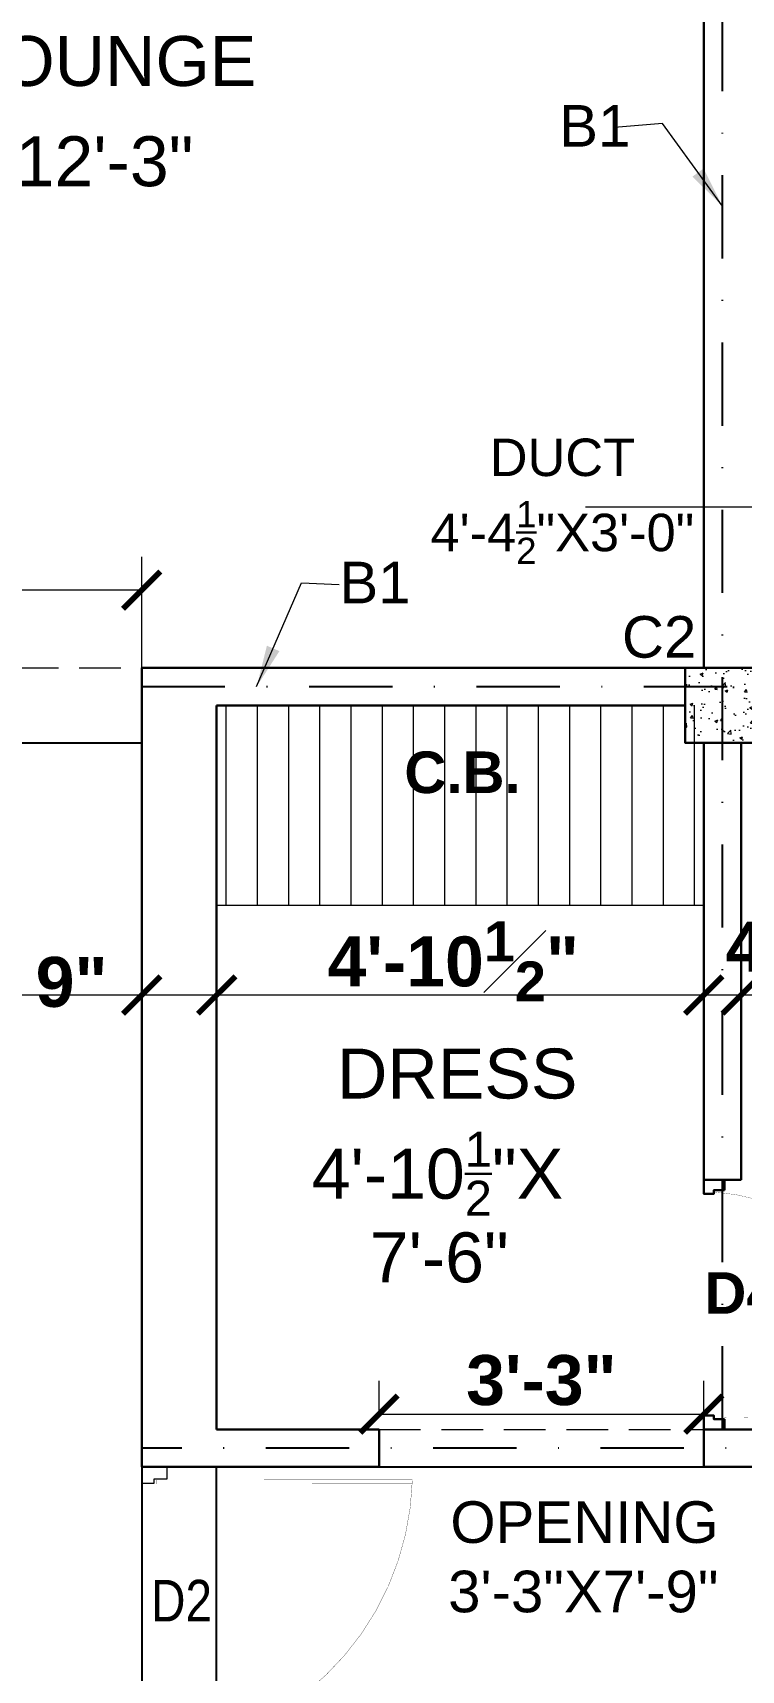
# Model space of a CAD drawing. Header units: feet. Extents: x 12125 to 16886, y -11859 to -10215.
# Drawn here: x 13965.2 to 14050.3, y -11388.4 to -11191.6 of the extents above; entities that cross this region are included whole.
import ezdxf

# ---------------------------------------------------------------- set-up
doc = ezdxf.new("R2010")
doc.units = ezdxf.units.FT
doc.header["$MEASUREMENT"] = 0
doc.header["$PDMODE"] = 2
doc.linetypes.add('DASHDOT', pattern=[1, 0.5, -0.25, 0, -0.25])
doc.linetypes.add('DASHED', pattern=[0.75, 0.5, -0.25])
doc.layers.get('0').update_dxf_attribs({"lineweight": 30})
for name, color, linetype, lineweight in [('BEAM', 3, 'Continuous', 15), ('DIM 01', 7, 'Continuous', 9), ('DOOR', 32, 'Continuous', 13), ('DOTTED', 15, 'DASHED', 18), ('HATCH', 9, 'Continuous', 20), ('JOINERY TEXT', 193, 'Continuous', 0), ('TEXT', 7, 'Continuous', 30), ('WALL', 10, 'Continuous', 30)]:
    doc.layers.add(name, color=color, linetype=linetype, lineweight=lineweight)
doc.layers.add('BLK_1_FLR_1_REGULAR_ROOM_3', color=1, linetype='Continuous', plot=False)
doc.layers.add('BLK_1_FLR_1_REGULAR_ROOM_4', color=1, linetype='Continuous', plot=False)
doc.styles.add('AR. TEXT 01', font='arialbd.ttf')
doc.styles.add('p.h tex', font='techb___.ttf')
doc.styles.get("Standard").update_dxf_attribs({"font": 'ARIALN.TTF'})
doc.styles.add('TEX02', font='GARA.TTF')
doc.dimstyles.new('DIM 50', dxfattribs={"dimtxt": 6, "dimasz": 3, "dimexe": 6, "dimexo": 4, "dimgap": 0.3125, "dimtad": 1, "dimzin": 3, "dimdsep": 46, "dimlunit": 4, "dimtxsty": 'AR. TEXT 01', "dimblk": 'DOT', "dimcen": 0.09, "dimclrd": 256, "dimclre": 256, "dimclrt": 256, "dimazin": 0, "dimtfac": 0.8, "dimtofl": 0, "dimtmove": 1, "dimatfit": 3, "dimfxl": 6, "dimfxlon": 1, "dimfrac": 1, "dimtolj": 1, "dimtzin": 0, "dimlwd": -1, "dimlwe": -1, "dimarcsym": 1})

# ---------------------------------------------------------------- blocks, each defined once
blk = doc.blocks.new('D4')
for points in [[(-99.99999999417923, 1150.954666669233), (-48.39999999734573, 1150.954666669233), (-48.39999999734573, 1133.333333337214), (0, 1133.333333337214), (0, 1200), (-99.99999999417923, 1200), (-99.99999999417923, 1150.954666669233)], [(-99.99999999417923, 49.04533333076688), (-48.39999999734573, 49.04533333076688), (-48.39999999734573, 66.66666666278616), (0, 66.66666666278616), (0, 0), (-99.99999999417923, 0), (-99.99999999417923, 49.04533333076688)]]:
    blk.add_lwpolyline(points)
at = {"const_width": 1.11851519999287}
blk.add_lwpolyline([(-48.39999999734573, 1142.144000003223, 0.38341128429114), (-1083.385599992936, 51.76962119228118, 0.4142135623731)], format="xyb", dxfattribs=at)
blk.add_lwpolyline([(-1083.385599992936, 51.76962119228118), (-58.07999999960884, 51.76962119228118), (-58.07999999960884, 67.47881549099111), (-1083.385599992936, 67.47881549099111)], dxfattribs=at)
blk = doc.blocks.new('_ArchTick')
at = {"color": 0, "linetype": 'ByBlock', "const_width": 0.15}
blk.add_lwpolyline([(-0.5, -0.5), (0.5, 0.5)], dxfattribs=at)
blk = doc.blocks.new('*D150')
at = {"layer": 'Defpoints', "color": 0, "transparency": 16777216}
for p in [(14050.27765535154, -11307.25307233142), (14050.27765535154, -11307.25307233145), (14119.27765535156, -11309.54713184464)]:
    blk.add_point(p, dxfattribs=at)
at = {"layer": 'DIM 01', "transparency": 16777216}
for p, q in [((14050.27765535154, -11303.25307233142), (14050.27765535154, -11303.25307233145)), ((14119.27765535156, -11305.54713184464), (14119.27765535156, -11303.25307233145)), ((14119.27765535156, -11307.25307233145), (14050.27765535154, -11307.25307233145))]:
    blk.add_line(p, q, dxfattribs=at)
at = {"layer": 'DIM 01', "transparency": 16777216, "xscale": 4.5, "yscale": 4.5, "zscale": 4.5, "rotation": 180}
blk.add_blockref('_ArchTick', (14050.27765535154, -11307.25307233145), dxfattribs=at)
at = {"layer": 'DIM 01', "transparency": 16777216, "xscale": 4.5, "yscale": 4.5, "zscale": 4.5}
blk.add_blockref('_ArchTick', (14119.27765535156, -11307.25307233145), dxfattribs=at)
at = {"layer": 'DIM 01', "transparency": 16777216, "insert": (14084.77765535155, -11303.18707233145), "char_height": 6, "attachment_point": 5, "style": 'AR. TEXT 01'}
blk.add_mtext('\\A1;5\'-9"', dxfattribs=at)
blk = doc.blocks.new('*D151')
at = {"layer": 'Defpoints', "color": 0, "transparency": 16777216}
for p in [(14045.77765535154, -11307.25307233145), (14050.27765535154, -11307.25307233142), (14045.77765535154, -11313.4489515853)]:
    blk.add_point(p, dxfattribs=at)
at = {"layer": 'DIM 01', "transparency": 16777216}
for p, q in [((14045.77765535154, -11309.4489515853), (14045.77765535154, -11303.25307233145)), ((14050.27765535154, -11303.25307233142), (14050.27765535154, -11303.25307233145)), ((14050.27765535154, -11307.25307233145), (14045.77765535154, -11307.25307233145))]:
    blk.add_line(p, q, dxfattribs=at)
at = {"layer": 'DIM 01', "transparency": 16777216, "xscale": 4.5, "yscale": 4.5, "zscale": 4.5, "rotation": 180}
blk.add_blockref('_ArchTick', (14045.77765535154, -11307.25307233145), dxfattribs=at)
at = {"layer": 'DIM 01', "transparency": 16777216, "xscale": 4.5, "yscale": 4.5, "zscale": 4.5}
blk.add_blockref('_ArchTick', (14050.27765535154, -11307.25307233145), dxfattribs=at)
at = {"layer": 'DIM 01', "transparency": 16777216, "insert": (14056.46026448531, -11301.43867233145), "char_height": 6, "attachment_point": 5, "style": 'AR. TEXT 01'}
blk.add_mtext('\\A1;4{\\H0.800000x;\\S1#2;}"', dxfattribs=at)
blk = doc.blocks.new('*D152')
at = {"layer": 'Defpoints', "color": 0, "transparency": 16777216}
for p in [(13987.27765535154, -11307.25307233145), (13987.27765535154, -11311.14639555543), (14045.77765535154, -11313.4489515853)]:
    blk.add_point(p, dxfattribs=at)
at = {"layer": 'DIM 01', "transparency": 16777216}
for p, q in [((13987.27765535154, -11307.14639555543), (13987.27765535154, -11303.25307233145)), ((14045.77765535154, -11309.4489515853), (14045.77765535154, -11303.25307233145)), ((14045.77765535154, -11307.25307233145), (13987.27765535154, -11307.25307233145))]:
    blk.add_line(p, q, dxfattribs=at)
at = {"layer": 'DIM 01', "transparency": 16777216, "xscale": 4.5, "yscale": 4.5, "zscale": 4.5, "rotation": 180}
blk.add_blockref('_ArchTick', (13987.27765535154, -11307.25307233145), dxfattribs=at)
at = {"layer": 'DIM 01', "transparency": 16777216, "xscale": 4.5, "yscale": 4.5, "zscale": 4.5}
blk.add_blockref('_ArchTick', (14045.77765535154, -11307.25307233145), dxfattribs=at)
at = {"layer": 'DIM 01', "transparency": 16777216, "insert": (14015.69405916351, -11303.21675744915), "char_height": 6, "attachment_point": 5, "style": 'AR. TEXT 01'}
blk.add_mtext('\\A1;4\'-10{\\H0.800000x;\\S1#2;}"', dxfattribs=at)
blk = doc.blocks.new('*D153')
at = {"layer": 'Defpoints', "color": 0, "transparency": 16777216}
for p in [(13978.27765535154, -11307.25307233145), (13987.27765535154, -11311.14639555543), (13978.27765535154, -11312.48171908568)]:
    blk.add_point(p, dxfattribs=at)
at = {"layer": 'DIM 01', "transparency": 16777216}
for p, q in [((13978.27765535154, -11308.48171908568), (13978.27765535154, -11303.25307233145)), ((13987.27765535154, -11307.14639555543), (13987.27765535154, -11303.25307233145)), ((13987.27765535154, -11307.25307233145), (13978.27765535154, -11307.25307233145))]:
    blk.add_line(p, q, dxfattribs=at)
at = {"layer": 'DIM 01', "transparency": 16777216, "xscale": 4.5, "yscale": 4.5, "zscale": 4.5, "rotation": 180}
blk.add_blockref('_ArchTick', (13978.27765535154, -11307.25307233145), dxfattribs=at)
at = {"layer": 'DIM 01', "transparency": 16777216, "xscale": 4.5, "yscale": 4.5, "zscale": 4.5}
blk.add_blockref('_ArchTick', (13987.27765535154, -11307.25307233145), dxfattribs=at)
at = {"layer": 'DIM 01', "transparency": 16777216, "insert": (13969.8602320128, -11305.71901108198), "char_height": 6, "attachment_point": 5, "style": 'AR. TEXT 01'}
blk.add_mtext('\\A1;9"', dxfattribs=at)
blk = doc.blocks.new('*D154')
at = {"layer": 'Defpoints', "color": 0, "transparency": 16777216}
for p in [(13777.27765535156, -11307.25307233145), (13777.27765535156, -11310.35813806918), (13978.27765535154, -11312.48171908568)]:
    blk.add_point(p, dxfattribs=at)
at = {"layer": 'DIM 01', "transparency": 16777216}
for p, q in [((13777.27765535156, -11306.35813806918), (13777.27765535156, -11303.25307233145)), ((13978.27765535154, -11308.48171908568), (13978.27765535154, -11303.25307233145)), ((13978.27765535154, -11307.25307233145), (13777.27765535156, -11307.25307233145))]:
    blk.add_line(p, q, dxfattribs=at)
at = {"layer": 'DIM 01', "transparency": 16777216, "xscale": 4.5, "yscale": 4.5, "zscale": 4.5, "rotation": 180}
blk.add_blockref('_ArchTick', (13777.27765535156, -11307.25307233145), dxfattribs=at)
at = {"layer": 'DIM 01', "transparency": 16777216, "xscale": 4.5, "yscale": 4.5, "zscale": 4.5}
blk.add_blockref('_ArchTick', (13978.27765535154, -11307.25307233145), dxfattribs=at)
at = {"layer": 'DIM 01', "transparency": 16777216, "insert": (13877.77765535155, -11303.18707233145), "char_height": 6, "attachment_point": 5, "style": 'AR. TEXT 01'}
blk.add_mtext('\\A1;16\'-9"', dxfattribs=at)
blk = doc.blocks.new('*D182')
at = {"layer": 'Defpoints', "color": 0, "transparency": 16777216}
for p in [(13858.27765535153, -11258.62327774513), (13978.27765535154, -11272.45311382738), (13858.27765535153, -11276.9531138274)]:
    blk.add_point(p, dxfattribs=at)
at = {"layer": 'DIM 01', "transparency": 16777216}
for p, q in [((13858.27765535153, -11270.62327774513), (13858.27765535153, -11254.62327774513)), ((13978.27765535154, -11268.45311382738), (13978.27765535154, -11254.62327774513)), ((13978.27765535154, -11258.62327774513), (13858.27765535153, -11258.62327774513))]:
    blk.add_line(p, q, dxfattribs=at)
at = {"layer": 'DIM 01', "transparency": 16777216, "xscale": 4.5, "yscale": 4.5, "zscale": 4.5, "rotation": 180}
blk.add_blockref('_ArchTick', (13858.27765535153, -11258.62327774513), dxfattribs=at)
at = {"layer": 'DIM 01', "transparency": 16777216, "xscale": 4.5, "yscale": 4.5, "zscale": 4.5}
blk.add_blockref('_ArchTick', (13978.27765535154, -11258.62327774513), dxfattribs=at)
at = {"layer": 'DIM 01', "transparency": 16777216, "insert": (13918.27765535154, -11254.56327774513), "char_height": 6, "attachment_point": 5, "style": 'AR. TEXT 01'}
blk.add_mtext('\\A1;10\'-0"', dxfattribs=at)
blk = doc.blocks.new('_Dot')
at = {"color": 0, "linetype": 'ByBlock', "lineweight": -2}
blk.add_line((-0.5, 0), (-1, 0), dxfattribs=at)
at = {"color": 0, "linetype": 'ByBlock', "const_width": 0.5}
blk.add_lwpolyline([(-0.25, 0, 1), (0.25, 0, 1)], format="xyb", close=True, dxfattribs=at)
blk = doc.blocks.new('*D376')
at = {"layer": 'Defpoints', "color": 0, "transparency": 16777216}
for p in [(14045.77765535154, -11357.61294322453), (14006.77765535153, -11361.70311382783), (14045.77765535154, -11361.70311382783)]:
    blk.add_point(p, dxfattribs=at)
at = {"layer": 'DIM 01', "transparency": 16777216}
for p, q in [((14006.77765535153, -11357.70311382783), (14006.77765535153, -11353.61294322453)), ((14045.77765535154, -11357.70311382783), (14045.77765535154, -11353.61294322453)), ((14006.77765535153, -11357.61294322453), (14045.77765535154, -11357.61294322453))]:
    blk.add_line(p, q, dxfattribs=at)
at = {"layer": 'DIM 01', "transparency": 16777216, "xscale": 4.5, "yscale": 4.5, "zscale": 4.5, "rotation": 180}
blk.add_blockref('_ArchTick', (14006.77765535153, -11357.61294322453), dxfattribs=at)
at = {"layer": 'DIM 01', "transparency": 16777216, "xscale": 4.5, "yscale": 4.5, "zscale": 4.5}
blk.add_blockref('_ArchTick', (14045.77765535154, -11357.61294322453), dxfattribs=at)
at = {"layer": 'DIM 01', "transparency": 16777216, "insert": (14026.27765535154, -11353.55294322453), "char_height": 6, "attachment_point": 5, "style": 'AR. TEXT 01'}
blk.add_mtext('\\A1;3\'-3"', dxfattribs=at)
blk = doc.blocks.new('WQE')
at = {"layer": 'HATCH', "ltscale": 5}
h = blk.add_hatch(dxfattribs=at)
h.set_pattern_fill('AR-CONC', color=256, scale=0.5)
h.set_pattern_definition([(50, (39240.48538057446, 33104.27790555694), (3.586300913003767, -0.3137606749129755), [0.375, -4.125]), (355, (39240.48538057446, 33104.27790555694), (-0.6937566680650002, 3.760960668500056), [0.3, -3.299999999999998]), (100.45144446, (39240.78423897947, 33104.25175883693), (2.89254423363556, 3.447199954843146), [0.3187009599999995, -3.505710559999995]), (46.18419999999998, (39240.48538057446, 33105.27790555693), (5.33620665335786, -0.8275964039653825), [0.5624999999999992, -6.187499999999992]), (96.63563549, (39240.93006429946, 33105.20893902193), (4.673309728371141, 4.870593003872752), [0.47805171, -5.258568799999999]), (351.1841639899997, (39240.48538057446, 33105.27790555693), (4.673309725273866, 4.87059300134995), [0.45, -4.950000004999997]), (21, (39240.98538057446, 33105.02790555693), (2.984535260592307, -2.013094453326694), [0.375, -4.125]), (326.0000000000001, (39240.98538057446, 33105.02790555693), (1.216576659607909, 3.625750225234265), [0.3, -3.299999999999998]), (71.45144473999999, (39241.23409184446, 33104.86014768694), (4.201111883649856, 1.612655764031769), [0.31870095, -3.505710559999998]), (37.5, (39240.48538057446, 33104.27790555694), (0.0607992765864533, 1.664469269156557), [0, -3.259999999999998, 0, -3.35, 0, -3.3125]), (7.499999999999999, (39240.48538057446, 33104.27790555694), (1.315347687210743, 1.972058559411801), [0, -1.909999999999999, 0, -3.185, 0, -1.262499999999999]), (327.5, (39239.37038057447, 33104.27790555694), (2.669112180862045, -0.1127743586718988), [0, -1.25, 0, -3.9, 0, -5.174999999999998]), (317.5, (39238.87038057447, 33104.27790555694), (2.915930846711931, 0.5005249116615886), [0, -1.625, 0, -2.589999999999998, 0, -3.674999999999998])])
h.paths.add_polyline_path([(114076.7902746331, -42444.74044001671), (114076.7902746331, -42453.74044001672), (114085.7902746331, -42453.74044001672), (114085.7902746331, -42444.74044001671)])
at = {"layer": 'WALL', "color": 6, "ltscale": 5}
blk.add_lwpolyline([(114076.7902746331, -42444.74044001671), (114085.7902746331, -42444.74044001671), (114085.7902746331, -42453.74044001672), (114076.7902746331, -42453.74044001672)], close=True, dxfattribs=at)

msp = doc.modelspace()

# ---------------------------------------------------------------- hatches: boundary and pattern name
at = {"layer": 'HATCH'}
h = msp.add_hatch(dxfattribs=at)
h.set_pattern_fill('LINE', color=256, scale=30, angle=90, style=0)
h.set_pattern_definition([(90, (-98759.06868862774, 31161.24705514518), (-3.75, 2e-16), [])])
h.paths.add_polyline_path([(14045.77765535156, -11272.45311382738), (13987.27765535153, -11272.45311382738), (13987.27765535154, -11296.45311382738), (14045.77765535154, -11296.45311382738)])
h.paths.add_polyline_path([(13999.48905916351, -11296.85135744915), (14031.89905916351, -11296.85135744915), (14031.89905916351, -11309.58215744915), (13999.48905916351, -11309.58215744915)], flags=9)
h.paths.add_polyline_path([(14008.64394183231, -11285.76802286779), (14025.11811918566, -11285.76802286779), (14025.11811918566, -11275.46213473682), (14008.64394183231, -11275.46213473682)], flags=24)

# ---------------------------------------------------------------- linework, layer by layer
at = {"layer": 'BEAM', "linetype": 'DASHDOT', "lineweight": 25, "ltscale": 20}
for p, q in [((14048.02765535153, -11359.45311382757), (14048.02765535153, -11111.95311382744)), ((13978.27765535156, -11270.20311382733), (14123.77765535154, -11270.20311382734)), ((14123.77765535156, -11361.70311382783), (13978.27765535156, -11361.70311382783))]:
    msp.add_line(p, q, dxfattribs=at)
at = {"layer": 'BLK_1_FLR_1_REGULAR_ROOM_3', "color": 1}
msp.add_lwpolyline([(13777.27765535156, -11276.95311382738), (13978.27765535171, -11276.95311382738), (13978.27765535171, -11429.4531138276), (13777.27765535156, -11429.4531138276)], close=True, dxfattribs=at)
at = {"layer": 'BLK_1_FLR_1_REGULAR_ROOM_4', "color": 1}
msp.add_lwpolyline([(13987.2776553517, -11363.95311382759), (14119.27765535156, -11363.95311382758), (14119.27765535156, -11531.95311382738), (13987.2776553517, -11531.95311382739)], close=True, dxfattribs=at)
at = {"layer": 'DIM 01'}
msp.add_line((13987.27765535153, -11296.45311382738), (14045.77765535156, -11296.45311382738), dxfattribs=at)
at = {"layer": 'DOTTED', "ltscale": 10}
for p, q in [((13858.27765535153, -11267.9531138274), (13978.27765535154, -11267.95311382738)), ((13858.27765535153, -11276.9531138274), (13978.27765535154, -11276.95311382738)), ((14006.77765535156, -11359.45311382754), (14045.77765535154, -11359.45311382756)), ((14006.77765535156, -11363.95311382754), (14045.77765535154, -11363.95311382756))]:
    msp.add_line(p, q, dxfattribs=at)
at = {"layer": 'WALL', "ltscale": 10}
for p, q in [((14045.77765535156, -11120.95311383025), (14045.77765535156, -11231.95311382748)), ((14045.77765535156, -11231.95311382748), (14045.77765535156, -11267.95311382738)), ((14045.77765535154, -11359.45311382756), (14045.77765535154, -11363.95311382756))]:
    msp.add_line(p, q, dxfattribs=at)
at = {"layer": 'WALL', "ltscale": 5}
for p, q in [((13978.27765535156, -11363.95311382756), (13978.27765535154, -11267.95311382738)), ((13978.27765535154, -11267.95311382738), (14045.77765535156, -11267.95311382738)), ((13987.27765535156, -11359.45311382756), (13987.27765535153, -11272.45311382738)), ((13987.27765535153, -11272.45311382738), (14043.52765535153, -11272.45311382738)), ((14045.77765535153, -11329.45311382756), (14045.77765535156, -11276.95311382737)), ((14050.27765535153, -11329.45311382756), (14050.27765535154, -11276.95311382715)), ((14045.77765535153, -11329.45311382756), (14050.27765535153, -11329.45311382756)), ((13987.27765535156, -11359.45311382756), (14006.77765535156, -11359.45311382754)), ((14006.77765535153, -11359.45311382754), (14006.77765535153, -11363.95311382754)), ((14045.77765535154, -11359.45311382756), (14119.27765535154, -11359.45311382757)), ((13987.27765535156, -11363.95311382756), (13978.27765535154, -11363.95311382757)), ((13987.27765535156, -11363.95311382756), (14006.77765535156, -11363.95311382754)), ((14045.77765535154, -11363.95311382756), (14119.27765535156, -11363.95311382757))]:
    msp.add_line(p, q, dxfattribs=at)

# ---------------------------------------------------------------- block references
at = {"layer": 'DIM 01'}
msp.add_blockref('WQE', (-100033.2626192816, 31176.78732618935), dxfattribs=at)
at = {"layer": 'DOOR', "xscale": 0.03000000000002, "yscale": 0.03000000000002, "zscale": 0.03000000000002, "rotation": 180.0000000003334}
msp.add_blockref('D4', (13978.27765535156, -11363.95311382756), dxfattribs=at)
at = {"layer": 'WALL', "ltscale": 5, "xscale": -0.025, "yscale": 0.025, "zscale": 0.025, "rotation": 359.9999999996665}
msp.add_blockref('D4', (14045.77765535156, -11359.45311382756), dxfattribs=at)

# ---------------------------------------------------------------- texts
at = {"layer": 'BEAM', "linetype": 'DASHDOT', "lineweight": 25, "ltscale": 20, "char_height": 5, "width": 14.41479268928015, "attachment_point": 1, "style": 'p.h tex'}
for insert in [(14028.41700865288, -11200.33224918786), (14002.0215049094, -11255.19514592428)]:
    msp.add_mtext('\\A1;{\\fArial|b0|i0|c0|p34;\\H1.0003x;B1}', dxfattribs=dict(at, insert=insert))
at = {"layer": 'JOINERY TEXT', "color": 6, "insert": (14035.95425474489, -11261.72613382182), "char_height": 5, "width": 9.823400606668926, "attachment_point": 1}
msp.add_mtext('{\\fArial|b0|i0|c0|p34;C2}', dxfattribs=at)
at = {"layer": 'JOINERY TEXT', "insert": (14045.84766775819, -11340.5476323651), "char_height": 5, "width": 9.823400606668926, "attachment_point": 1}
msp.add_mtext('{\\fArial|b1|i0|c0|p34;D4}', dxfattribs=at)
at = {"layer": 'JOINERY TEXT', "insert": (13979.40003939503, -11377.51295939767), "char_height": 5, "attachment_point": 1}
msp.add_mtext('D2', dxfattribs=at)
at = {"layer": 'TEXT', "char_height": 6, "style": 'TEX02'}
for s, insert, width, attachment_point in [('\\A1;\\pi37.76802;{\\fArial|b0|i0|c0|p34;DINING/LOUNGE\\P\\pi45.72581;15\'-7\\H0.7x;\\S1/2;\\H1.42857x;"X12\'-3"}', (13887.21417658415, -11192.04361692857), 141.5033006446283, 1), ('\\A1;\\pi27.80334;{\\fArial|b0|i0|c0|p34;  DRESS\\P\\pi29.4296;4\'-10\\H0.7x;\\S1/2;\\H1.42857x;"X\\P\\pi36.40225;7\'-6"}', (13969.26847930855, -11313.68530302199), 88.70489925128277, 1), ('\\A1;{\\fArial|b0|i0|c0|p34;\\H0.8333x;OPENING\\P3\'-3"X7\'-9"}', (14047.54986122837, -11368.07555188459), 32.53323032293702, 3)]:
    msp.add_mtext(s, dxfattribs=dict(at, insert=insert, width=width, attachment_point=attachment_point))
at = {"layer": 'TEXT', "ltscale": 10, "insert": (14028.79784806454, -11255.46537331588), "char_height": 4.5, "width": 50.45808053416839, "attachment_point": 8}
msp.add_mtext('\\A1;{\\fArial|b0|i0|c0|p34;DUCT\\P4\'-4\\H0.7x;\\S1/2;\\H1.42857x;"X3\'-0" }', dxfattribs=at)
at = {"layer": 'TEXT', "ltscale": 10, "insert": (14016.80597389233, -11277.99321471636), "char_height": 5, "attachment_point": 2}
msp.add_mtext('\\A1;{\\fArial|b1|i0|c0|p34;\\H1.0003x;C.B.}', dxfattribs=at)

# ---------------------------------------------------------------- dimensions: what is measured, and where the dimension line sits
at = {"layer": 'DIM 01'}
for base, p1, p2, picture, middle in [((13858.27765535153, -11258.62327774513), (13978.27765535154, -11272.45311382738), (13858.27765535153, -11276.9531138274), '*D182', (13918.27765535154, -11254.56327774513)), ((13777.27765535156, -11307.25307233145), (13978.27765535154, -11312.48171908568), (13777.27765535156, -11310.35813806918), '*D154', (13877.77765535155, -11303.18707233145)), ((14050.27765535154, -11307.25307233145), (14119.27765535156, -11309.54713184464), (14050.27765535154, -11307.25307233142), '*D150', (14084.77765535155, -11303.18707233145)), ((14045.77765535154, -11357.61294322453), (14006.77765535153, -11361.70311382783), (14045.77765535154, -11361.70311382783), '*D376', (14026.27765535154, -11353.55294322453))]:
    dim = msp.add_linear_dim(base=base, p1=p1, p2=p2, dimstyle='DIM 50', override={"dimtxt": 6, "dimasz": 4.5, "dimexe": 4, "dimgap": 1, "dimblk1": 'ArchTick', "dimblk2": 'ArchTick', "dimsah": 1, "dimfxl": 12}, dxfattribs=at)
    dim.commit()
    dim.dimension.update_dxf_attribs({"geometry": picture, "text_midpoint": middle})
for base, p1, p2, picture, middle in [((14045.77765535154, -11307.25307233145), (14050.27765535154, -11307.25307233142), (14045.77765535154, -11313.4489515853), '*D151', (14056.46026448531, -11307.25307233145)), ((13987.27765535154, -11307.25307233145), (14045.77765535154, -11313.4489515853), (13987.27765535154, -11311.14639555543), '*D152', (14015.69405916351, -11309.08215744915)), ((13978.27765535154, -11307.25307233145), (13987.27765535154, -11311.14639555543), (13978.27765535154, -11312.48171908568), '*D153', (13969.8602320128, -11309.78501108198))]:
    dim = msp.add_linear_dim(base=base, p1=p1, p2=p2, dimstyle='DIM 50', override={"dimtxt": 6, "dimasz": 4.5, "dimexe": 4, "dimgap": 1, "dimblk1": 'ArchTick', "dimblk2": 'ArchTick', "dimsah": 1, "dimfxl": 12}, dxfattribs=at)
    dim.commit()
    dim.dimension.update_dxf_attribs({"geometry": picture, "text_midpoint": middle, "dimtype": 160})

# ---------------------------------------------------------------- leaders
at = {"layer": 'BEAM'}
for points in [[(14048.02765535153, -11212.49323278301), (14040.8023958057, -11202.5658510414), (14035.07486508196, -11203.03301121794)], [(13992.07990159771, -11270.20311382735), (13997.46800063633, -11257.72420843932), (14002.00950466558, -11257.93043830423)]]:
    msp.add_leader(points, dimstyle='DIM 50', override={"dimasz": 5, "dimfxl": 1, "dimfxlon": 0, "dimarcsym": 0}, dxfattribs=at)
at = {"layer": 'DIM 01'}
msp.add_leader([(14059.14102870831, -11248.64703574294), (14031.58116038816, -11248.64703574294)], dimstyle='DIM 50', override={"dimtxt": 5, "dimasz": 4.5, "dimgap": 2.5, "dimtad": 0}, dxfattribs=at)

doc.saveas('drawing.dxf')
